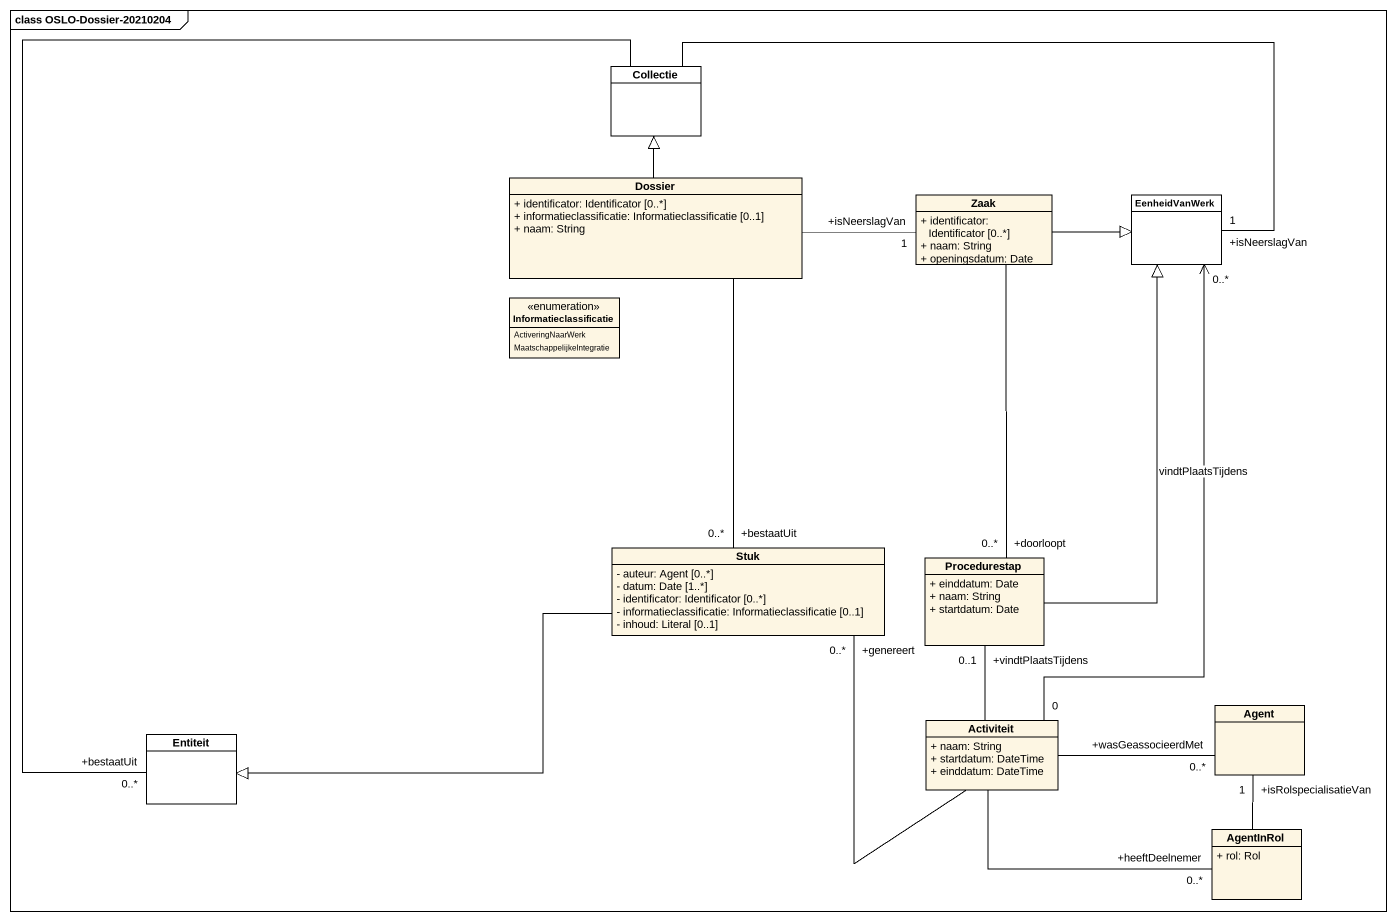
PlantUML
@startuml
mainframe class OSLO-Dossier-20210204
hide circle
hide empty members
skinparam classAttributeIconSize 0
class Collectie #FFFFFF
class Dossier {
  + identificator: Identificator [0..*]
  + informatieclassificatie: Informatieclassificatie [0..1]
  + naam: String
}
class Zaak {
  + identificator: Identificator [0..*]
  + naam: String
  + openingsdatum: Date
}
class EenheidVanWerk #FFFFFF
enum Informatieclassificatie {
  ActiveringNaarWerk
  MaatschappelijkeIntegratie
}
class Stuk {
  - auteur: Agent [0..*]
  - datum: Date [1..*]
  - identificator: Identificator [0..*]
  - informatieclassificatie: Informatieclassificatie [0..1]
  - inhoud: Literal [0..1]
}
class Procedurestap {
  + einddatum: Date
  + naam: String
  + startdatum: Date
}
class "Agent" as Agent_
class Entiteit #FFFFFF
class Activiteit {
  + naam: String
  + startdatum: DateTime
  + einddatum: DateTime
}
class AgentInRol {
  + rol: Rol
}
Collectie -right- "+isNeerslagVan\n1" EenheidVanWerk
Collectie -- "+bestaatUit\n0..*" Entiteit
Dossier -up-|> Collectie
Dossier -right- "+isNeerslagVan\n1" Zaak
Dossier -- "+bestaatUit\n0..*" Stuk
Zaak -right-|> EenheidVanWerk
Zaak -- "+doorloopt\n0..*" Procedurestap
Stuk -left-|> Entiteit
Procedurestap -up-|> EenheidVanWerk
Activiteit "0" -up-> "0..*" EenheidVanWerk : vindtPlaatsTijdens
Activiteit -up- "+genereert\n0..*" Stuk
Activiteit -up- "+vindtPlaatsTijdens\n0..1" Procedurestap
Activiteit -right- "+wasGeassocieerdMet\n0..*" Agent_
Activiteit -right- "+heeftDeelnemer\n0..*" AgentInRol
AgentInRol -up- "+isRolspecialisatieVan\n1" Agent_
@enduml
